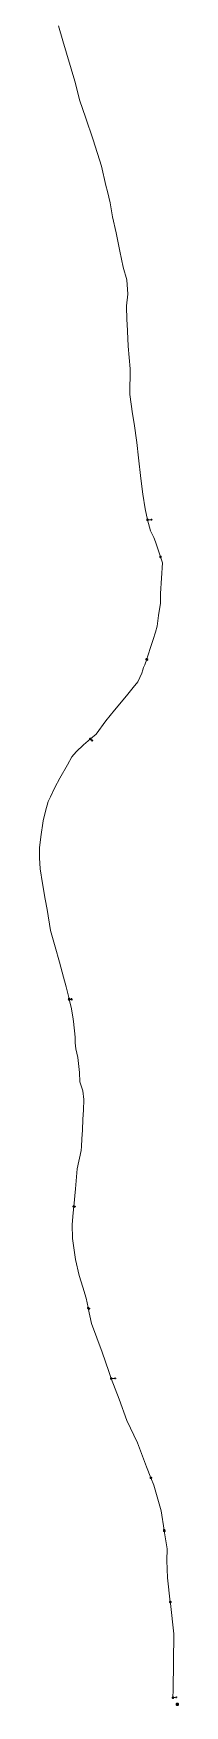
# Model space of a CAD drawing. Header units: metres. Extents: x 25504150 to 25508618, y 6694193 to 6702753.
# Drawn here: x 25506864 to 25506945, y 6695222 to 6696201 of the extents above; entities that cross this region are included whole.
import ezdxf

# ---------------------------------------------------------------- set-up
doc = ezdxf.new("R2010")
doc.units = ezdxf.units.M
for name, pattern in [('Paineviemariputket', [0]), ('Paineviemarivarusteet', [0]), ('Psewer_node', [0]), ('Sewer_node', [0]), ('Viemariputket', [0]), ('Viemarivarusteet', [0])]:
    doc.linetypes.add(name, pattern=pattern)
for name, color, linetype, lineweight in [('Paineviemariputket', 7, 'Paineviemariputket', 0), ('Paineviemarivarusteet', 7, 'Paineviemarivarusteet', 0), ('Psewer_node', 7, 'Psewer_node', 0), ('Sewer_node', 7, 'Sewer_node', 0), ('Viemariputket', 7, 'Viemariputket', 0), ('Viemarivarusteet', 7, 'Viemarivarusteet', 0)]:
    doc.layers.add(name, color=color, linetype=linetype, lineweight=lineweight)

msp = doc.modelspace()

# ---------------------------------------------------------------- linework, layer by layer
at = {"layer": 'Paineviemariputket', "color": 1, "linetype": 'Continuous', "lineweight": 15}
for p, q in [((25506880.92, 6695635.45, 30.59), (25506880.85, 6695635.73, 30.59)), ((25506936.44, 6695324.31, 30.35), (25506936.37, 6695324.73, 30.36))]:
    msp.add_line(p, q, dxfattribs=at)
for points in [[(25506926.65, 6695916.29, 30.38), (25506925.29, 6695922.66, 30.31), (25506923.97, 6695931.3, 30.29), (25506922.63, 6695940.47, 30.36), (25506921.29, 6695952.47, 30.7), (25506920.48, 6695961.59, 30.7), (25506918.9, 6695972.72, 29.12), (25506917.89, 6695978.3, 28.96), (25506916.24, 6695989.69, 30.42), (25506916.47, 6696004.62, 30.75), (25506915.42, 6696017.99, 30.87), (25506914.81, 6696031.09, 30.88), (25506914.6, 6696033.22, 30.87), (25506914.3, 6696041.48, 30.98), (25506915.15, 6696048.43, 30.89), (25506914.54, 6696056.85, 30.83), (25506912.47, 6696064.12, 30.5), (25506910.45, 6696073.64, 30.49), (25506908.23, 6696084.25, 30.89), (25506906.18, 6696093.75, 30.81), (25506904.87, 6696101.85, 30.83), (25506903.35, 6696108.58, 30.8), (25506902.38, 6696112.06, 30.85), (25506899.78, 6696123.41, 30.93), (25506894.88, 6696138.78, 31.04), (25506890.36, 6696151.97, 31.09), (25506887.07, 6696161.59, 31.07), (25506884.22, 6696173.18, 31.14), (25506877.19, 6696196.65, 31.18), (25506874.57, 6696205.44, 31.25)], [(25506934.19, 6695894.52, 30.13), (25506931.29, 6695903.43, 29.91), (25506930.33, 6695905.84, 29.74), (25506928.35, 6695909.91, 29.95), (25506926.67, 6695916.2, 30.38)], [(25506926.16, 6695834.59, 31.36), (25506926.81, 6695836.57, 31.29), (25506928.65, 6695842.18, 31.3), (25506929.9, 6695846.17, 31.46), (25506931.32, 6695850.57, 31.18), (25506932.21, 6695854.08, 31.39), (25506932.97, 6695860.21, 32.42), (25506934.15, 6695867.48, 31.55), (25506934.12, 6695873.13, 31.65), (25506935.34, 6695890.99, 30.21), (25506934.19, 6695894.52, 30.13)], [(25506893.26, 6695787.99, 30.86), (25506896.61, 6695790.84, 30.77), (25506902.28, 6695798.49, 30.83), (25506907.42, 6695804.73, 30.83), (25506914.41, 6695813.25, 30.95), (25506918.2, 6695818.19, 31.05), (25506920.89, 6695821.47, 30.92), (25506923.28, 6695826.47, 31.56), (25506923.93, 6695828.39, 31.59), (25506924.29, 6695829.73, 31.57), (25506925.1, 6695831.39, 31.47), (25506926.16, 6695834.59, 31.36)], [(25506880.85, 6695635.73, 30.59), (25506879.13, 6695642.8, 30.62), (25506877.67, 6695648.54, 30.65), (25506875.33, 6695657.36, 30.35), (25506872.74, 6695666.24, 30.45), (25506870.05, 6695675.85, 30.65), (25506868.01, 6695688.15, 30.85), (25506866.87, 6695694.23, 30.66), (25506865.33, 6695703.39, 30.64), (25506863.9, 6695711.86, 30.74), (25506863.55, 6695718.3, 30.52), (25506863.6, 6695724.14, 30.53), (25506864.3, 6695730.73, 30.52), (25506865.8, 6695739.98, 30.76), (25506867.05, 6695745.68, 30.79), (25506868.63, 6695751.32, 30.83), (25506869.9, 6695754.17, 30.84), (25506872.43, 6695759.58, 30.86), (25506875.48, 6695764.98, 30.93), (25506879.88, 6695772.9, 30.94), (25506882.5, 6695777.52, 30.93), (25506885.04, 6695780.4, 30.94), (25506889.27, 6695784.6, 30.97), (25506893.26, 6695787.99, 30.86)], [(25506883.55, 6695514.3, 30.81), (25506884.56, 6695524.55, 31.15), (25506885.64, 6695536.26, 31.11), (25506887.92, 6695546.99, 31.6), (25506888.14, 6695549.45, 31.66), (25506888.29, 6695553.91, 31.96), (25506888.6, 6695558.91, 32.09), (25506888.86, 6695565.35, 31.84), (25506889.32, 6695570.61, 31.76), (25506889.52, 6695576.8, 31.62), (25506888.87, 6695582.04, 31.47), (25506887.1, 6695587.27, 30.97), (25506886.97, 6695592.64, 31.33), (25506885.89, 6695601.39, 30.41), (25506884.71, 6695606.52, 30.39), (25506884.38, 6695610.14, 30.69), (25506884.47, 6695613.29, 30.66), (25506883.5, 6695622.48, 30.57), (25506883.11, 6695625.35, 30.58), (25506882.03, 6695630.88, 30.56), (25506880.92, 6695635.45, 30.59)], [(25506892.02, 6695454.78, 30.92), (25506891.95, 6695455.11, 30.95), (25506890.86, 6695460.58, 30.95), (25506888.94, 6695466.95, 31.09), (25506886.82, 6695473.8, 30.72), (25506884.59, 6695483.25, 30.93), (25506882.89, 6695495.59, 30.88), (25506882.71, 6695503.6, 30.75), (25506883.18, 6695510.54, 30.69), (25506883.55, 6695514.3, 30.81)], [(25506905.48, 6695413.53, 30.69), (25506903.96, 6695417.59, 30.65), (25506900.2, 6695429.03, 30.71), (25506893.94, 6695445.75, 30.15), (25506892.02, 6695454.78, 30.92)], [(25506928.63, 6695355.4, 30.57), (25506926.08, 6695361.72, 30.49), (25506920.74, 6695375.77, 30.49), (25506914.58, 6695388.98, 30.83), (25506910.02, 6695401.44, 30.8), (25506905.48, 6695413.53, 30.69)], [(25506936.37, 6695324.73, 30.36), (25506934.51, 6695336.09, 30.48), (25506930.35, 6695351.13, 30.63), (25506928.63, 6695355.4, 30.57)], [(25506939.94, 6695282.67, 30.42), (25506938.37, 6695296.92, 30.42), (25506937.84, 6695307.03, 30.36), (25506938.15, 6695313.85, 30.24), (25506936.44, 6695324.31, 30.35)], [(25506941.43, 6695226.68, 30.17), (25506941.55, 6695231.09, 30.37), (25506941.91, 6695263.95, 30.43), (25506940.02, 6695281.87, 30.42), (25506939.94, 6695282.67, 30.42)]]:
    msp.add_polyline3d(points, dxfattribs=at)
at = {"layer": 'Paineviemarivarusteet', "color": 32, "true_color": 0xb46600}
msp.add_point((25506944.03, 6695222.75), dxfattribs=at)
at = {"layer": 'Psewer_node', "color": 14, "linetype": 'Continuous', "true_color": 0xa60000}
for p, q in [((25506943.42, 6695222.4), (25506944.03, 6695223.45)), ((25506944.64, 6695222.4), (25506943.42, 6695222.4)), ((25506944.03, 6695223.45), (25506944.64, 6695222.4))]:
    msp.add_line(p, q, dxfattribs=at)
at = {"layer": 'Psewer_node', "color": 14, "linetype": 'Continuous', "true_color": 0xa60000, "flags": 128}
msp.add_lwpolyline([(25506944.73, 6695222.75), (25506944.72, 6695222.86), (25506944.7, 6695222.97), (25506944.65, 6695223.07), (25506944.6, 6695223.16), (25506944.52, 6695223.24), (25506944.44, 6695223.32), (25506944.35, 6695223.37), (25506944.25, 6695223.42), (25506944.14, 6695223.44), (25506944.03, 6695223.45), (25506943.92, 6695223.44), (25506943.81, 6695223.42), (25506943.71, 6695223.37), (25506943.62, 6695223.32), (25506943.54, 6695223.24), (25506943.46, 6695223.16), (25506943.41, 6695223.07), (25506943.36, 6695222.97), (25506943.34, 6695222.86), (25506943.33, 6695222.75), (25506943.34, 6695222.64), (25506943.36, 6695222.53), (25506943.41, 6695222.43), (25506943.46, 6695222.34), (25506943.54, 6695222.26), (25506943.62, 6695222.18), (25506943.71, 6695222.13), (25506943.81, 6695222.08), (25506943.92, 6695222.06), (25506944.03, 6695222.05), (25506944.14, 6695222.06), (25506944.25, 6695222.08), (25506944.35, 6695222.13), (25506944.44, 6695222.18), (25506944.52, 6695222.26), (25506944.6, 6695222.34), (25506944.65, 6695222.43), (25506944.7, 6695222.53), (25506944.72, 6695222.64)], close=True, dxfattribs=at)
at = {"layer": 'Sewer_node', "color": 46, "linetype": 'Continuous', "true_color": 0x7f5f00}
for p, q in [((25506929.52, 6695916.3, 32.13), (25506928.47, 6695916.38, 32.13)), ((25506929.03, 6695916.83, 32.13), (25506928.95, 6695915.79, 32.13)), ((25506934.85, 6695894.33, 32.49), (25506933.86, 6695894.68, 32.49)), ((25506934.52, 6695894.97, 32.49), (25506934.17, 6695893.98, 32.49)), ((25506927, 6695834.66, 33.83), (25506926.04, 6695834.23, 33.83)), ((25506926.32, 6695834.89, 33.83), (25506926.74, 6695833.93, 33.83)), ((25506894.68, 6695786.69, 32.85), (25506893.96, 6695787.46, 32.85)), ((25506893.96, 6695786.69, 32.85), (25506894.73, 6695787.4, 32.85)), ((25506882.87, 6695635.68, 32.63), (25506881.82, 6695635.65, 32.63)), ((25506882.87, 6695635.36, 32.54), (25506881.82, 6695635.34, 32.54)), ((25506882.33, 6695636.16, 32.63), (25506882.36, 6695635.11, 32.63)), ((25506882.34, 6695635.84, 32.54), (25506882.36, 6695634.79, 32.54)), ((25506884.7, 6695514.18, 33.11), (25506883.65, 6695514.12, 33.11)), ((25506884.14, 6695514.64, 33.11), (25506884.2, 6695513.59, 33.11)), ((25506893.13, 6695454.56, 33.1), (25506892.09, 6695454.42, 33.1)), ((25506892.54, 6695454.98, 33.1), (25506892.68, 6695453.94, 33.1)), ((25506908.25, 6695413.55, 33.02), (25506907.21, 6695413.69, 33.02)), ((25506907.8, 6695414.1, 33.02), (25506907.65, 6695413.07, 33.02)), ((25506943.87, 6695226.87, 32.55), (25506942.82, 6695226.82, 32.55)), ((25506943.32, 6695227.33, 32.55), (25506943.36, 6695226.29, 32.55))]:
    msp.add_line(p, q, dxfattribs=at)
at = {"layer": 'Sewer_node', "color": 46, "linetype": 'Continuous', "true_color": 0x7f5f00, "flags": 128}
for points, elevation in [([(25506927.11, 6695916.29), (25506927.1, 6695916.36), (25506927.09, 6695916.43), (25506927.06, 6695916.5), (25506927.02, 6695916.56), (25506926.98, 6695916.62), (25506926.92, 6695916.66), (25506926.86, 6695916.7), (25506926.79, 6695916.73), (25506926.72, 6695916.74), (25506926.65, 6695916.75), (25506926.58, 6695916.74), (25506926.51, 6695916.73), (25506926.44, 6695916.7), (25506926.38, 6695916.66), (25506926.32, 6695916.62), (25506926.28, 6695916.56), (25506926.24, 6695916.5), (25506926.21, 6695916.43), (25506926.2, 6695916.36), (25506926.19, 6695916.29), (25506926.2, 6695916.22), (25506926.21, 6695916.15), (25506926.24, 6695916.08), (25506926.28, 6695916.02), (25506926.32, 6695915.96), (25506926.38, 6695915.92), (25506926.44, 6695915.88), (25506926.51, 6695915.85), (25506926.58, 6695915.84), (25506926.65, 6695915.83), (25506926.72, 6695915.84), (25506926.79, 6695915.85), (25506926.86, 6695915.88), (25506926.92, 6695915.92), (25506926.98, 6695915.96), (25506927.02, 6695916.02), (25506927.06, 6695916.08), (25506927.09, 6695916.15), (25506927.1, 6695916.22)], 30.38), ([(25506934.65, 6695894.52), (25506934.64, 6695894.59), (25506934.63, 6695894.66), (25506934.6, 6695894.73), (25506934.56, 6695894.79), (25506934.52, 6695894.85), (25506934.46, 6695894.89), (25506934.4, 6695894.93), (25506934.33, 6695894.96), (25506934.26, 6695894.97), (25506934.19, 6695894.98), (25506934.12, 6695894.97), (25506934.05, 6695894.96), (25506933.98, 6695894.93), (25506933.92, 6695894.89), (25506933.86, 6695894.85), (25506933.82, 6695894.79), (25506933.78, 6695894.73), (25506933.75, 6695894.66), (25506933.74, 6695894.59), (25506933.73, 6695894.52), (25506933.74, 6695894.45), (25506933.75, 6695894.38), (25506933.78, 6695894.31), (25506933.82, 6695894.25), (25506933.86, 6695894.19), (25506933.92, 6695894.15), (25506933.98, 6695894.11), (25506934.05, 6695894.08), (25506934.12, 6695894.07), (25506934.19, 6695894.06), (25506934.26, 6695894.07), (25506934.33, 6695894.08), (25506934.4, 6695894.11), (25506934.46, 6695894.15), (25506934.52, 6695894.19), (25506934.56, 6695894.25), (25506934.6, 6695894.31), (25506934.63, 6695894.38), (25506934.64, 6695894.45)], 30.13), ([(25506926.62, 6695834.59), (25506926.61, 6695834.66), (25506926.6, 6695834.73), (25506926.57, 6695834.8), (25506926.53, 6695834.86), (25506926.49, 6695834.92), (25506926.43, 6695834.96), (25506926.37, 6695835), (25506926.3, 6695835.03), (25506926.23, 6695835.04), (25506926.16, 6695835.05), (25506926.09, 6695835.04), (25506926.02, 6695835.03), (25506925.95, 6695835), (25506925.89, 6695834.96), (25506925.83, 6695834.92), (25506925.79, 6695834.86), (25506925.75, 6695834.8), (25506925.72, 6695834.73), (25506925.71, 6695834.66), (25506925.7, 6695834.59), (25506925.71, 6695834.52), (25506925.72, 6695834.45), (25506925.75, 6695834.38), (25506925.79, 6695834.32), (25506925.83, 6695834.26), (25506925.89, 6695834.22), (25506925.95, 6695834.18), (25506926.02, 6695834.15), (25506926.09, 6695834.14), (25506926.16, 6695834.13), (25506926.23, 6695834.14), (25506926.3, 6695834.15), (25506926.37, 6695834.18), (25506926.43, 6695834.22), (25506926.49, 6695834.26), (25506926.53, 6695834.32), (25506926.57, 6695834.38), (25506926.6, 6695834.45), (25506926.61, 6695834.52)], 31.36), ([(25506893.72, 6695787.99), (25506893.71, 6695788.06), (25506893.7, 6695788.13), (25506893.67, 6695788.2), (25506893.63, 6695788.26), (25506893.59, 6695788.32), (25506893.53, 6695788.36), (25506893.47, 6695788.4), (25506893.4, 6695788.43), (25506893.33, 6695788.44), (25506893.26, 6695788.45), (25506893.19, 6695788.44), (25506893.12, 6695788.43), (25506893.05, 6695788.4), (25506892.99, 6695788.36), (25506892.93, 6695788.32), (25506892.89, 6695788.26), (25506892.85, 6695788.2), (25506892.82, 6695788.13), (25506892.81, 6695788.06), (25506892.8, 6695787.99), (25506892.81, 6695787.92), (25506892.82, 6695787.85), (25506892.85, 6695787.78), (25506892.89, 6695787.72), (25506892.93, 6695787.66), (25506892.99, 6695787.62), (25506893.05, 6695787.58), (25506893.12, 6695787.55), (25506893.19, 6695787.54), (25506893.26, 6695787.53), (25506893.33, 6695787.54), (25506893.4, 6695787.55), (25506893.47, 6695787.58), (25506893.53, 6695787.62), (25506893.59, 6695787.66), (25506893.63, 6695787.72), (25506893.67, 6695787.78), (25506893.7, 6695787.85), (25506893.71, 6695787.92)], 30.86), ([(25506881.31, 6695635.73), (25506881.3, 6695635.8), (25506881.29, 6695635.87), (25506881.26, 6695635.94), (25506881.22, 6695636), (25506881.18, 6695636.06), (25506881.12, 6695636.1), (25506881.06, 6695636.14), (25506880.99, 6695636.17), (25506880.92, 6695636.18), (25506880.85, 6695636.19), (25506880.78, 6695636.18), (25506880.71, 6695636.17), (25506880.64, 6695636.14), (25506880.58, 6695636.1), (25506880.52, 6695636.06), (25506880.48, 6695636), (25506880.44, 6695635.94), (25506880.41, 6695635.87), (25506880.4, 6695635.8), (25506880.39, 6695635.73), (25506880.4, 6695635.66), (25506880.41, 6695635.59), (25506880.44, 6695635.52), (25506880.48, 6695635.46), (25506880.52, 6695635.4), (25506880.58, 6695635.36), (25506880.64, 6695635.32), (25506880.71, 6695635.29), (25506880.78, 6695635.28), (25506880.85, 6695635.27), (25506880.92, 6695635.28), (25506880.99, 6695635.29), (25506881.06, 6695635.32), (25506881.12, 6695635.36), (25506881.18, 6695635.4), (25506881.22, 6695635.46), (25506881.26, 6695635.52), (25506881.29, 6695635.59), (25506881.3, 6695635.66)], 30.59), ([(25506881.38, 6695635.45), (25506881.37, 6695635.52), (25506881.36, 6695635.59), (25506881.33, 6695635.66), (25506881.29, 6695635.72), (25506881.25, 6695635.78), (25506881.19, 6695635.82), (25506881.13, 6695635.86), (25506881.06, 6695635.89), (25506880.99, 6695635.9), (25506880.92, 6695635.91), (25506880.85, 6695635.9), (25506880.78, 6695635.89), (25506880.71, 6695635.86), (25506880.65, 6695635.82), (25506880.59, 6695635.78), (25506880.55, 6695635.72), (25506880.51, 6695635.66), (25506880.48, 6695635.59), (25506880.47, 6695635.52), (25506880.46, 6695635.45), (25506880.47, 6695635.38), (25506880.48, 6695635.31), (25506880.51, 6695635.24), (25506880.55, 6695635.18), (25506880.59, 6695635.12), (25506880.65, 6695635.08), (25506880.71, 6695635.04), (25506880.78, 6695635.01), (25506880.85, 6695635), (25506880.92, 6695634.99), (25506880.99, 6695635), (25506881.06, 6695635.01), (25506881.13, 6695635.04), (25506881.19, 6695635.08), (25506881.25, 6695635.12), (25506881.29, 6695635.18), (25506881.33, 6695635.24), (25506881.36, 6695635.31), (25506881.37, 6695635.38)], 30.59), ([(25506884.02, 6695514.3), (25506884.01, 6695514.37), (25506884, 6695514.45), (25506883.97, 6695514.51), (25506883.93, 6695514.58), (25506883.88, 6695514.63), (25506883.83, 6695514.68), (25506883.76, 6695514.72), (25506883.7, 6695514.75), (25506883.62, 6695514.76), (25506883.55, 6695514.77), (25506883.48, 6695514.76), (25506883.4, 6695514.75), (25506883.34, 6695514.72), (25506883.27, 6695514.68), (25506883.22, 6695514.63), (25506883.17, 6695514.58), (25506883.13, 6695514.51), (25506883.1, 6695514.45), (25506883.09, 6695514.37), (25506883.08, 6695514.3), (25506883.09, 6695514.23), (25506883.1, 6695514.15), (25506883.13, 6695514.09), (25506883.17, 6695514.02), (25506883.22, 6695513.97), (25506883.27, 6695513.92), (25506883.34, 6695513.88), (25506883.4, 6695513.85), (25506883.48, 6695513.84), (25506883.55, 6695513.83), (25506883.62, 6695513.84), (25506883.7, 6695513.85), (25506883.76, 6695513.88), (25506883.83, 6695513.92), (25506883.88, 6695513.97), (25506883.93, 6695514.02), (25506883.97, 6695514.09), (25506884, 6695514.15), (25506884.01, 6695514.23)], 30.81), ([(25506892.48, 6695454.78), (25506892.47, 6695454.85), (25506892.46, 6695454.92), (25506892.43, 6695454.99), (25506892.39, 6695455.05), (25506892.35, 6695455.11), (25506892.29, 6695455.15), (25506892.23, 6695455.19), (25506892.16, 6695455.22), (25506892.09, 6695455.23), (25506892.02, 6695455.24), (25506891.95, 6695455.23), (25506891.88, 6695455.22), (25506891.81, 6695455.19), (25506891.75, 6695455.15), (25506891.69, 6695455.11), (25506891.65, 6695455.05), (25506891.61, 6695454.99), (25506891.58, 6695454.92), (25506891.57, 6695454.85), (25506891.56, 6695454.78), (25506891.57, 6695454.71), (25506891.58, 6695454.64), (25506891.61, 6695454.57), (25506891.65, 6695454.51), (25506891.69, 6695454.45), (25506891.75, 6695454.41), (25506891.81, 6695454.37), (25506891.88, 6695454.34), (25506891.95, 6695454.33), (25506892.02, 6695454.32), (25506892.09, 6695454.33), (25506892.16, 6695454.34), (25506892.23, 6695454.37), (25506892.29, 6695454.41), (25506892.35, 6695454.45), (25506892.39, 6695454.51), (25506892.43, 6695454.57), (25506892.46, 6695454.64), (25506892.47, 6695454.71)], 30.92), ([(25506905.94, 6695413.53), (25506905.93, 6695413.6), (25506905.92, 6695413.67), (25506905.89, 6695413.74), (25506905.85, 6695413.8), (25506905.81, 6695413.86), (25506905.75, 6695413.9), (25506905.69, 6695413.94), (25506905.62, 6695413.97), (25506905.55, 6695413.98), (25506905.48, 6695413.99), (25506905.41, 6695413.98), (25506905.34, 6695413.97), (25506905.27, 6695413.94), (25506905.21, 6695413.9), (25506905.15, 6695413.86), (25506905.11, 6695413.8), (25506905.07, 6695413.74), (25506905.04, 6695413.67), (25506905.03, 6695413.6), (25506905.02, 6695413.53), (25506905.03, 6695413.46), (25506905.04, 6695413.39), (25506905.07, 6695413.32), (25506905.11, 6695413.26), (25506905.15, 6695413.2), (25506905.21, 6695413.16), (25506905.27, 6695413.12), (25506905.34, 6695413.09), (25506905.41, 6695413.08), (25506905.48, 6695413.07), (25506905.55, 6695413.08), (25506905.62, 6695413.09), (25506905.69, 6695413.12), (25506905.75, 6695413.16), (25506905.81, 6695413.2), (25506905.85, 6695413.26), (25506905.89, 6695413.32), (25506905.92, 6695413.39), (25506905.93, 6695413.46)], 30.69), ([(25506929.09, 6695355.4), (25506929.08, 6695355.47), (25506929.07, 6695355.54), (25506929.04, 6695355.61), (25506929, 6695355.67), (25506928.96, 6695355.73), (25506928.9, 6695355.77), (25506928.84, 6695355.81), (25506928.77, 6695355.84), (25506928.7, 6695355.85), (25506928.63, 6695355.86), (25506928.56, 6695355.85), (25506928.49, 6695355.84), (25506928.42, 6695355.81), (25506928.36, 6695355.77), (25506928.3, 6695355.73), (25506928.26, 6695355.67), (25506928.22, 6695355.61), (25506928.19, 6695355.54), (25506928.18, 6695355.47), (25506928.17, 6695355.4), (25506928.18, 6695355.33), (25506928.19, 6695355.26), (25506928.22, 6695355.19), (25506928.26, 6695355.13), (25506928.3, 6695355.07), (25506928.36, 6695355.03), (25506928.42, 6695354.99), (25506928.49, 6695354.96), (25506928.56, 6695354.95), (25506928.63, 6695354.94), (25506928.7, 6695354.95), (25506928.77, 6695354.96), (25506928.84, 6695354.99), (25506928.9, 6695355.03), (25506928.96, 6695355.07), (25506929, 6695355.13), (25506929.04, 6695355.19), (25506929.07, 6695355.26), (25506929.08, 6695355.33)], 30.57), ([(25506936.83, 6695324.73), (25506936.82, 6695324.8), (25506936.81, 6695324.87), (25506936.78, 6695324.94), (25506936.74, 6695325), (25506936.7, 6695325.06), (25506936.64, 6695325.1), (25506936.58, 6695325.14), (25506936.51, 6695325.17), (25506936.44, 6695325.18), (25506936.37, 6695325.19), (25506936.3, 6695325.18), (25506936.23, 6695325.17), (25506936.16, 6695325.14), (25506936.1, 6695325.1), (25506936.04, 6695325.06), (25506936, 6695325), (25506935.96, 6695324.94), (25506935.93, 6695324.87), (25506935.92, 6695324.8), (25506935.91, 6695324.73), (25506935.92, 6695324.66), (25506935.93, 6695324.59), (25506935.96, 6695324.52), (25506936, 6695324.46), (25506936.04, 6695324.4), (25506936.1, 6695324.36), (25506936.16, 6695324.32), (25506936.23, 6695324.29), (25506936.3, 6695324.28), (25506936.37, 6695324.27), (25506936.44, 6695324.28), (25506936.51, 6695324.29), (25506936.58, 6695324.32), (25506936.64, 6695324.36), (25506936.7, 6695324.4), (25506936.74, 6695324.46), (25506936.78, 6695324.52), (25506936.81, 6695324.59), (25506936.82, 6695324.66)], 30.36), ([(25506936.9, 6695324.31), (25506936.89, 6695324.38), (25506936.88, 6695324.45), (25506936.85, 6695324.52), (25506936.81, 6695324.58), (25506936.77, 6695324.64), (25506936.71, 6695324.68), (25506936.65, 6695324.72), (25506936.58, 6695324.75), (25506936.51, 6695324.76), (25506936.44, 6695324.77), (25506936.37, 6695324.76), (25506936.3, 6695324.75), (25506936.23, 6695324.72), (25506936.17, 6695324.68), (25506936.11, 6695324.64), (25506936.07, 6695324.58), (25506936.03, 6695324.52), (25506936, 6695324.45), (25506935.99, 6695324.38), (25506935.98, 6695324.31), (25506935.99, 6695324.24), (25506936, 6695324.17), (25506936.03, 6695324.1), (25506936.07, 6695324.04), (25506936.11, 6695323.98), (25506936.17, 6695323.94), (25506936.23, 6695323.9), (25506936.3, 6695323.87), (25506936.37, 6695323.86), (25506936.44, 6695323.85), (25506936.51, 6695323.86), (25506936.58, 6695323.87), (25506936.65, 6695323.9), (25506936.71, 6695323.94), (25506936.77, 6695323.98), (25506936.81, 6695324.04), (25506936.85, 6695324.1), (25506936.88, 6695324.17), (25506936.89, 6695324.24)], 30.35), ([(25506940.4, 6695282.67), (25506940.39, 6695282.74), (25506940.38, 6695282.81), (25506940.35, 6695282.88), (25506940.31, 6695282.94), (25506940.27, 6695283), (25506940.21, 6695283.04), (25506940.15, 6695283.08), (25506940.08, 6695283.11), (25506940.01, 6695283.12), (25506939.94, 6695283.13), (25506939.87, 6695283.12), (25506939.8, 6695283.11), (25506939.73, 6695283.08), (25506939.67, 6695283.04), (25506939.61, 6695283), (25506939.57, 6695282.94), (25506939.53, 6695282.88), (25506939.5, 6695282.81), (25506939.49, 6695282.74), (25506939.48, 6695282.67), (25506939.49, 6695282.6), (25506939.5, 6695282.53), (25506939.53, 6695282.46), (25506939.57, 6695282.4), (25506939.61, 6695282.34), (25506939.67, 6695282.3), (25506939.73, 6695282.26), (25506939.8, 6695282.23), (25506939.87, 6695282.22), (25506939.94, 6695282.21), (25506940.01, 6695282.22), (25506940.08, 6695282.23), (25506940.15, 6695282.26), (25506940.21, 6695282.3), (25506940.27, 6695282.34), (25506940.31, 6695282.4), (25506940.35, 6695282.46), (25506940.38, 6695282.53), (25506940.39, 6695282.6)], 30.42), ([(25506941.89, 6695226.68), (25506941.88, 6695226.75), (25506941.87, 6695226.82), (25506941.84, 6695226.89), (25506941.8, 6695226.95), (25506941.76, 6695227.01), (25506941.7, 6695227.05), (25506941.64, 6695227.09), (25506941.57, 6695227.12), (25506941.5, 6695227.13), (25506941.43, 6695227.14), (25506941.36, 6695227.13), (25506941.29, 6695227.12), (25506941.22, 6695227.09), (25506941.16, 6695227.05), (25506941.1, 6695227.01), (25506941.06, 6695226.95), (25506941.02, 6695226.89), (25506940.99, 6695226.82), (25506940.98, 6695226.75), (25506940.97, 6695226.68), (25506940.98, 6695226.61), (25506940.99, 6695226.54), (25506941.02, 6695226.47), (25506941.06, 6695226.41), (25506941.1, 6695226.35), (25506941.16, 6695226.31), (25506941.22, 6695226.27), (25506941.29, 6695226.24), (25506941.36, 6695226.23), (25506941.43, 6695226.22), (25506941.5, 6695226.23), (25506941.57, 6695226.24), (25506941.64, 6695226.27), (25506941.7, 6695226.31), (25506941.76, 6695226.35), (25506941.8, 6695226.41), (25506941.84, 6695226.47), (25506941.87, 6695226.54), (25506941.88, 6695226.61)], 30.17)]:
    msp.add_lwpolyline(points, close=True, dxfattribs=dict(at, elevation=elevation))
at = {"layer": 'Viemariputket', "color": 1, "linetype": 'Continuous', "lineweight": 15}
for p, q in [((25506926.65, 6695916.29, 31.12), (25506929, 6695916.34, 31.04)), ((25506926.52, 6695834.44, 30.87), (25506926.16, 6695834.59, 31.36)), ((25506893.26, 6695787.99, 30.87), (25506894.34, 6695787.05, 30.87)), ((25506880.85, 6695635.73, 30.59), (25506882.34, 6695635.66, 30.59)), ((25506882.35, 6695635.35, 30.58), (25506880.92, 6695635.45, 30.59)), ((25506892.02, 6695454.78, 30.91), (25506892.61, 6695454.49, 30.91)), ((25506905.48, 6695413.53, 31.12), (25506907.73, 6695413.62, 31.04))]:
    msp.add_line(p, q, dxfattribs=at)
msp.add_polyline3d([(25506941.43, 6695226.68, 30.14), (25506942.76, 6695226.68, 30.14), (25506943.74, 6695226.98, 0)], dxfattribs=at)
at = {"layer": 'Viemarivarusteet', "color": 1}
for p in [(25506926.65, 6695916.29, 30.38), (25506929, 6695916.34, 32.13), (25506934.19, 6695894.52, 30.13), (25506934.36, 6695894.51, 32.49), (25506926.16, 6695834.59, 31.36), (25506926.52, 6695834.44, 33.83), (25506893.26, 6695787.99, 30.86), (25506894.34, 6695787.05, 32.85), (25506880.89, 6695635.59, 30.59), (25506882.34, 6695635.66, 32.63), (25506882.35, 6695635.35, 32.54), (25506883.55, 6695514.3, 30.81), (25506884.17, 6695514.15, 33.11), (25506892.02, 6695454.78, 30.92), (25506892.61, 6695454.49, 33.1), (25506905.48, 6695413.53, 30.69), (25506907.73, 6695413.62, 33.02), (25506928.63, 6695355.4, 30.57), (25506936.37, 6695324.73, 30.36), (25506936.44, 6695324.31, 30.35), (25506939.94, 6695282.67, 30.42), (25506941.43, 6695226.68, 30.17), (25506943.34, 6695226.84, 32.55)]:
    msp.add_point(p, dxfattribs=at)

doc.saveas('drawing.dxf')
